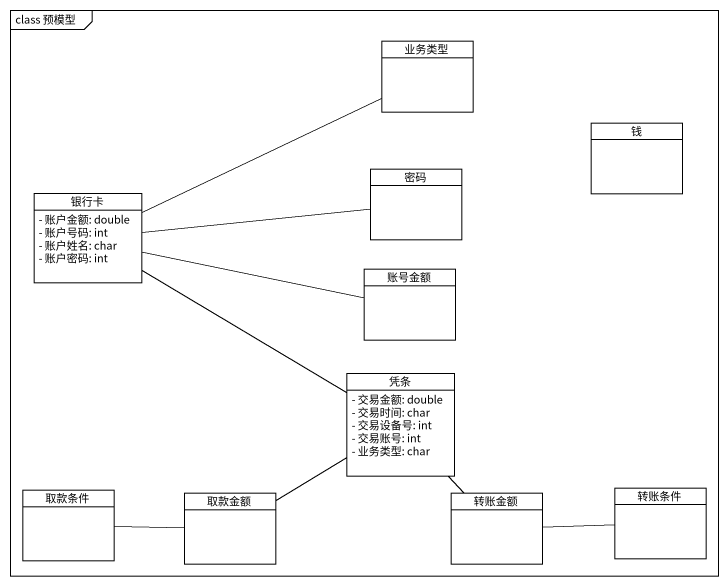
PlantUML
@startuml
mainframe class 预模型
hide circle
hide empty members
skinparam classAttributeIconSize 0
class 业务类型 #FFFFFF
class 钱 #FFFFFF
class 密码 #FFFFFF
class 银行卡 #FFFFFF {
  - 账户金额: double
  - 账户号码: int
  - 账户姓名: char
  - 账户密码: int
}
class 账号金额 #FFFFFF
class 凭条 #FFFFFF {
  - 交易金额: double
  - 交易时间: char
  - 交易设备号: int
  - 交易账号: int
  - 业务类型: char
}
class 取款条件 #FFFFFF
class 取款金额 #FFFFFF
class 转账金额 #FFFFFF
class 转账条件 #FFFFFF
银行卡 -right- 业务类型
银行卡 -right- 密码
银行卡 -right- 账号金额
银行卡 -right- 凭条
凭条 -- 取款金额
凭条 -- 转账金额
取款金额 -left- 取款条件
转账金额 -right- 转账条件
@enduml
